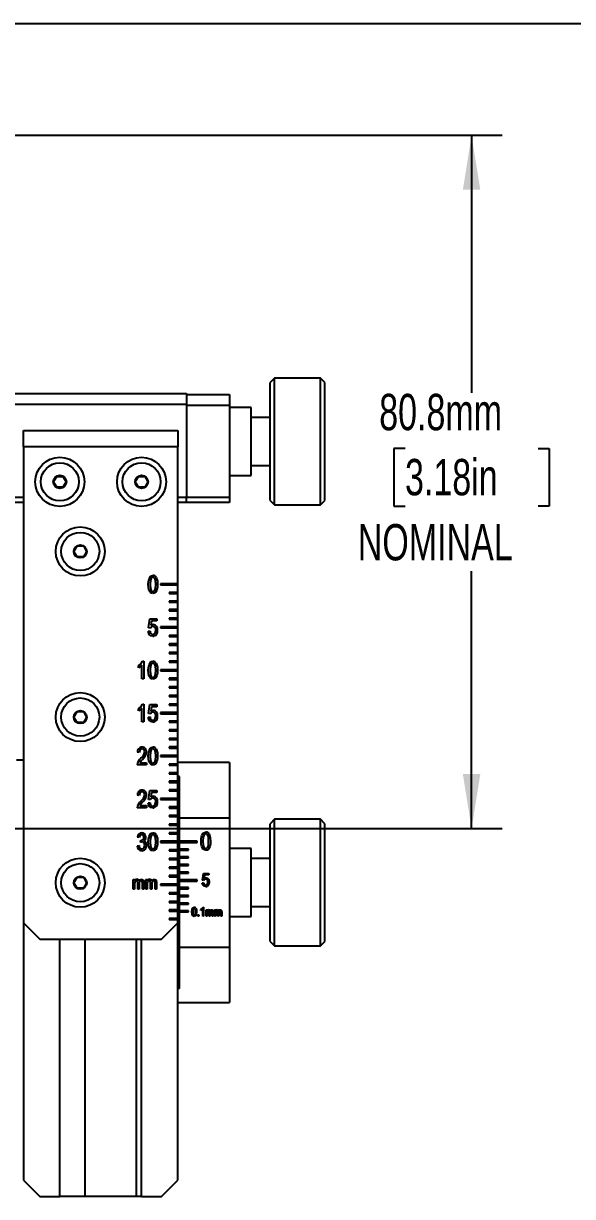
# Model space of a CAD drawing. Extents: x 0 to 278, y 1 to 215.
# Drawn here: x 198.4 to 230.4, y 146.3 to 214.6 of the extents above; entities that cross this region are included whole.
import ezdxf
from ezdxf.enums import TextEntityAlignment as Align

# ---------------------------------------------------------------- set-up
doc = ezdxf.new("R2010")
doc.units = 0
doc.layers.get('0').update_dxf_attribs({"linetype": 'CONTINUOUS'})
doc.dimstyles.new('SLDDIMSTYLE6', dxfattribs={"dimtxt": 2.116667, "dimasz": 3.175, "dimexe": 0, "dimexo": 0.0625, "dimgap": 0.529167, "dimtad": 0, "dimtih": 1, "dimtoh": 1, "dimlfac": 2, "dimrnd": 1e-09, "dimzin": 12, "dimsah": 1, "dimcen": 0.09, "dimazin": 3, "dimtfac": 1, "dimtofl": 0, "dimtmove": 0, "dimatfit": 3})

# ---------------------------------------------------------------- blocks, each defined once
blk = doc.blocks.new('_D_27')
at = {"color": 7, "linetype": 'CONTINUOUS'}
for p, q in [((185.762, 208.127), (226.332, 208.127)), ((224.554, 208.127), (224.554, 193.13)), ((220.676, 189.879), (220.032, 189.879)), ((220.032, 189.879), (220.032, 186.515)), ((228.433, 189.879), (229.077, 189.879)), ((229.077, 189.879), (229.077, 186.515)), ((220.032, 186.515), (220.676, 186.515)), ((229.077, 186.515), (228.433, 186.515)), ((224.554, 167.726), (224.554, 182.723)), ((176.863, 167.726), (226.332, 167.726))]:
    blk.add_line(p, q, dxfattribs=at)
for points in [[(224.554, 208.127), (224.046, 204.952), (225.062, 204.952)], [(224.554, 167.726), (225.062, 170.901), (224.046, 170.901)]]:
    blk.add_solid(points, dxfattribs=at)
at = {"color": 7, "linetype": 'CONTINUOUS', "width": 0.7}
for s, p in [('80.8mm', (219.172, 190.308, -3.367)), ('3.18in', (220.676, 186.515, -3.367)), ('NOMINAL', (217.924, 182.723, -3.367))]:
    blk.add_text(s, height=2.1167, dxfattribs=at).set_placement(p, align=Align.BOTTOM_LEFT)

msp = doc.modelspace()

# ---------------------------------------------------------------- linework, layer by layer
at = {"color": 7, "linetype": 'CONTINUOUS'}
for p, q in [((1.5794, 214.6454), (277.9892, 214.6454)), ((213.0798, 193.967), (212.8258, 193.713)), ((212.8258, 186.855), (212.8258, 193.713)), ((215.7468, 193.967), (213.0798, 193.967)), ((213.0798, 186.601), (213.0798, 193.967)), ((216.0008, 193.713), (215.7468, 193.967)), ((215.7468, 186.601), (215.7468, 193.967)), ((216.0008, 186.855), (216.0008, 193.713)), ((179.0393, 193.078), (207.9445, 193.078)), ((207.9445, 193.078), (207.9445, 192.443)), ((207.9445, 193.0145), (210.4445, 193.0145)), ((210.4445, 193.0145), (210.4445, 192.3795)), ((207.9445, 192.443), (177.2393, 192.443)), ((207.9445, 192.443), (207.9445, 187.0455)), ((207.9445, 192.3795), (207.9445, 187.0455)), ((210.4445, 192.3795), (207.9445, 192.3795)), ((210.4445, 192.3795), (210.4445, 187.0455)), ((211.7145, 192.2684), (210.4445, 192.2684)), ((211.7145, 188.2996), (211.7145, 192.2684)), ((212.8258, 191.681), (211.7145, 191.681)), ((198.4445, 190.9345), (207.4445, 190.9345)), ((198.4445, 189.982), (198.4445, 190.9345)), ((207.4445, 190.9345), (207.4445, 189.982)), ((198.4445, 189.982), (198.4445, 162.237)), ((207.4445, 189.982), (198.4445, 189.982)), ((207.4445, 181.9855), (207.4445, 189.982)), ((211.7145, 188.887), (212.8258, 188.887)), ((200.1967, 187.9345), (200.38, 188.252)), ((200.38, 188.252), (200.7466, 188.252)), ((200.7466, 188.252), (200.9299, 187.9345)), ((204.9592, 187.9345), (205.1425, 188.252)), ((205.1425, 188.252), (205.5091, 188.252)), ((205.5091, 188.252), (205.6924, 187.9345)), ((210.4445, 188.2996), (211.7145, 188.2996)), ((200.38, 187.617), (200.1967, 187.9345)), ((200.7466, 187.617), (200.38, 187.617)), ((200.9299, 187.9345), (200.7466, 187.617)), ((205.1425, 187.617), (204.9592, 187.9345)), ((205.5091, 187.617), (205.1425, 187.617)), ((205.6924, 187.9345), (205.5091, 187.617)), ((166.9705, 187.0455), (198.4445, 187.0455)), ((198.4445, 186.728), (166.9705, 186.728)), ((207.4445, 187.0455), (207.9445, 187.0455)), ((207.9445, 186.728), (207.4445, 186.728)), ((207.9445, 187.0455), (210.4445, 187.0455)), ((207.9445, 186.728), (207.9445, 187.0455)), ((210.4445, 186.728), (207.9445, 186.728)), ((210.4445, 187.0455), (210.4445, 186.728)), ((212.8258, 186.855), (213.0798, 186.601)), ((215.7468, 186.601), (216.0008, 186.855)), ((213.0798, 186.601), (215.7468, 186.601)), ((201.3873, 183.8779), (201.5706, 184.1954)), ((201.5706, 184.1954), (201.9372, 184.1954)), ((201.9372, 184.1954), (202.1205, 183.8779)), ((201.5706, 183.5604), (201.3873, 183.8779)), ((201.9372, 183.5604), (201.5706, 183.5604)), ((202.1205, 183.8779), (201.9372, 183.5604)), ((207.4445, 181.9855), (206.4285, 181.9855)), ((206.4285, 181.9855), (206.4285, 181.922)), ((206.4285, 181.922), (207.4445, 181.922)), ((207.4445, 181.922), (207.4445, 181.9855)), ((207.4445, 181.4855), (207.4445, 181.922)), ((207.4445, 181.4855), (206.9365, 181.4855)), ((206.9365, 181.4855), (206.9365, 181.422)), ((206.9365, 181.422), (207.4445, 181.422)), ((207.4445, 181.422), (207.4445, 181.4855)), ((207.4445, 180.9855), (207.4445, 181.422)), ((207.4445, 180.9855), (206.9365, 180.9855)), ((206.9365, 180.9855), (206.9365, 180.922)), ((206.9365, 180.922), (207.4445, 180.922)), ((207.4445, 180.4855), (206.9365, 180.4855)), ((206.9365, 180.4855), (206.9365, 180.422)), ((207.4445, 180.922), (207.4445, 180.9855)), ((207.4445, 180.4855), (207.4445, 180.922)), ((207.4445, 180.422), (207.4445, 180.4855)), ((205.7325, 179.428), (205.8117, 179.9486)), ((205.8117, 179.9486), (206.2207, 179.9486)), ((205.9001, 179.8298), (205.862, 179.5789)), ((206.2207, 179.8298), (205.9001, 179.8298)), ((206.2207, 179.9486), (206.2207, 179.8298)), ((206.9365, 180.422), (207.4445, 180.422)), ((206.9365, 179.9855), (206.9365, 179.922)), ((207.4445, 179.9855), (206.9365, 179.9855)), ((206.9365, 179.922), (207.4445, 179.922)), ((207.4445, 179.9855), (207.4445, 180.422)), ((207.4445, 179.922), (207.4445, 179.9855)), ((207.4445, 179.4855), (207.4445, 179.922)), ((205.7193, 179.2228), (205.8249, 179.236)), ((205.8381, 179.4129), (205.7325, 179.428)), ((207.4445, 179.4855), (206.4285, 179.4855)), ((206.4285, 179.4855), (206.4285, 179.422)), ((206.4285, 179.422), (207.4445, 179.422)), ((207.4445, 179.422), (207.4445, 179.4855)), ((207.4445, 178.9855), (207.4445, 179.422)), ((207.4445, 178.9855), (206.9365, 178.9855)), ((206.9365, 178.9855), (206.9365, 178.922)), ((206.9365, 178.922), (207.4445, 178.922)), ((206.9365, 178.4855), (206.9365, 178.422)), ((207.4445, 178.4855), (206.9365, 178.4855)), ((206.9365, 178.422), (207.4445, 178.422)), ((207.4445, 178.922), (207.4445, 178.9855)), ((207.4445, 178.4855), (207.4445, 178.922)), ((207.4445, 178.422), (207.4445, 178.4855)), ((207.4445, 177.9855), (207.4445, 178.422)), ((207.4445, 177.9855), (206.9365, 177.9855)), ((206.9365, 177.9855), (206.9365, 177.922)), ((206.9365, 177.922), (207.4445, 177.922)), ((207.4445, 177.922), (207.4445, 177.9855)), ((207.4445, 177.4855), (207.4445, 177.922)), ((205.1376, 177.0923), (205.1376, 177.2111)), ((205.3487, 176.4458), (205.3487, 177.2506)), ((205.3858, 177.4749), (205.4543, 177.4749)), ((205.4543, 177.4749), (205.4543, 176.4458)), ((207.4445, 177.4855), (206.9365, 177.4855)), ((206.9365, 177.4855), (206.9365, 177.422)), ((206.9365, 177.422), (207.4445, 177.422)), ((207.4445, 177.422), (207.4445, 177.4855)), ((207.4445, 176.9855), (207.4445, 177.422)), ((205.4543, 176.4458), (205.3487, 176.4458)), ((207.4445, 176.9855), (206.4285, 176.9855)), ((206.4285, 176.9855), (206.4285, 176.922)), ((206.4285, 176.922), (207.4445, 176.922)), ((206.9365, 176.4855), (206.9365, 176.422)), ((207.4445, 176.4855), (206.9365, 176.4855)), ((206.9365, 176.422), (207.4445, 176.422)), ((207.4445, 176.922), (207.4445, 176.9855)), ((207.4445, 176.4855), (207.4445, 176.922)), ((207.4445, 176.422), (207.4445, 176.4855)), ((207.4445, 175.9855), (207.4445, 176.422)), ((207.4445, 175.9855), (206.9365, 175.9855)), ((206.9365, 175.9855), (206.9365, 175.922)), ((206.9365, 175.922), (207.4445, 175.922)), ((207.4445, 175.922), (207.4445, 175.9855)), ((207.4445, 175.4855), (207.4445, 175.922)), ((206.9365, 175.4855), (206.9365, 175.422)), ((207.4445, 175.4855), (206.9365, 175.4855)), ((206.9365, 175.422), (207.4445, 175.422)), ((207.4445, 175.422), (207.4445, 175.4855)), ((207.4445, 174.9855), (207.4445, 175.422)), ((201.3873, 174.2259), (201.5706, 174.5434)), ((201.5706, 174.5434), (201.9372, 174.5434)), ((201.9372, 174.5434), (202.1205, 174.2259)), ((205.1376, 174.5923), (205.1376, 174.7111)), ((205.3487, 173.9458), (205.3487, 174.7506)), ((205.3858, 174.9749), (205.4543, 174.9749)), ((205.4543, 174.9749), (205.4543, 173.9458)), ((205.7314, 174.428), (205.8105, 174.9486)), ((205.8369, 174.4129), (205.7314, 174.428)), ((205.8105, 174.9486), (206.2196, 174.9486)), ((205.899, 174.8298), (205.8608, 174.5789)), ((206.2196, 174.8298), (205.899, 174.8298)), ((206.2196, 174.9486), (206.2196, 174.8298)), ((207.4445, 174.4855), (206.4285, 174.4855)), ((206.4285, 174.4855), (206.4285, 174.422)), ((206.4285, 174.422), (207.4445, 174.422)), ((207.4445, 174.9855), (206.9365, 174.9855)), ((206.9365, 174.9855), (206.9365, 174.922)), ((206.9365, 174.922), (207.4445, 174.922)), ((207.4445, 174.922), (207.4445, 174.9855)), ((207.4445, 174.4855), (207.4445, 174.922)), ((207.4445, 174.422), (207.4445, 174.4855)), ((207.4445, 173.9855), (207.4445, 174.422)), ((201.5706, 173.9084), (201.3873, 174.2259)), ((201.9372, 173.9084), (201.5706, 173.9084)), ((202.1205, 174.2259), (201.9372, 173.9084)), ((205.4543, 173.9458), (205.3487, 173.9458)), ((205.7182, 174.2228), (205.8237, 174.236)), ((207.4445, 173.9855), (206.9365, 173.9855)), ((206.9365, 173.9855), (206.9365, 173.922)), ((206.9365, 173.922), (207.4445, 173.922)), ((207.4445, 173.922), (207.4445, 173.9855)), ((207.4445, 173.4855), (207.4445, 173.922)), ((207.4445, 173.4855), (206.9365, 173.4855)), ((206.9365, 173.4855), (206.9365, 173.422)), ((206.9365, 173.422), (207.4445, 173.422)), ((207.4445, 172.9855), (206.9365, 172.9855)), ((206.9365, 172.9855), (206.9365, 172.922)), ((207.4445, 173.422), (207.4445, 173.4855)), ((207.4445, 172.9855), (207.4445, 173.422)), ((207.4445, 172.922), (207.4445, 172.9855)), ((206.9365, 172.922), (207.4445, 172.922)), ((207.4445, 172.4855), (206.9365, 172.4855)), ((206.9365, 172.4855), (206.9365, 172.422)), ((206.9365, 172.422), (207.4445, 172.422)), ((207.4445, 172.4855), (207.4445, 172.922)), ((207.4445, 172.422), (207.4445, 172.4855)), ((207.4445, 171.9855), (207.4445, 172.422)), ((198.0477, 171.728), (198.4445, 171.728)), ((205.1904, 172.1583), (205.0848, 172.1715)), ((207.4445, 171.9855), (206.4285, 171.9855)), ((206.4285, 171.9855), (206.4285, 171.922)), ((206.4285, 171.922), (207.4445, 171.922)), ((207.4445, 171.922), (207.4445, 171.9855)), ((207.4445, 171.4855), (207.4445, 171.922)), ((205.6126, 171.4458), (205.0716, 171.4458)), ((205.2168, 171.5645), (205.6126, 171.5645)), ((205.6126, 171.5645), (205.6126, 171.4458)), ((207.4445, 171.4855), (206.9365, 171.4855)), ((206.9365, 171.4855), (206.9365, 171.422)), ((206.9365, 171.422), (207.4445, 171.422)), ((207.4445, 170.9855), (206.9365, 170.9855)), ((206.9365, 170.9855), (206.9365, 170.922)), ((206.9365, 170.922), (207.4445, 170.922)), ((210.4445, 171.5693), (207.4445, 171.5693)), ((207.4445, 171.422), (207.4445, 171.4855)), ((207.4445, 170.9855), (207.4445, 171.422)), ((207.4445, 170.922), (207.4445, 170.9855)), ((207.4445, 170.4855), (207.4445, 170.922)), ((210.4445, 171.5693), (210.4445, 168.3515)), ((207.4445, 170.4855), (206.9365, 170.4855)), ((206.9365, 170.4855), (206.9365, 170.422)), ((206.9365, 170.422), (207.4445, 170.422)), ((207.5445, 170.7587), (207.4445, 170.7587)), ((207.4445, 170.422), (207.4445, 170.4855)), ((207.4445, 169.9855), (207.4445, 170.422)), ((207.5445, 168.3515), (207.5445, 170.7587)), ((205.1904, 169.6583), (205.0848, 169.6715)), ((205.7314, 169.428), (205.8105, 169.9486)), ((205.8105, 169.9486), (206.2196, 169.9486)), ((205.899, 169.8298), (205.8608, 169.5789)), ((206.2196, 169.8298), (205.899, 169.8298)), ((206.2196, 169.9486), (206.2196, 169.8298)), ((206.9365, 169.9855), (206.9365, 169.922)), ((207.4445, 169.9855), (206.9365, 169.9855)), ((206.9365, 169.922), (207.4445, 169.922)), ((207.4445, 169.922), (207.4445, 169.9855)), ((207.4445, 169.4855), (207.4445, 169.922)), ((205.6126, 168.9458), (205.0716, 168.9458)), ((205.2168, 169.0645), (205.6126, 169.0645)), ((205.6126, 169.0645), (205.6126, 168.9458)), ((205.7182, 169.2228), (205.8237, 169.236)), ((205.8369, 169.4129), (205.7314, 169.428)), ((207.4445, 169.4855), (206.4285, 169.4855)), ((206.4285, 169.4855), (206.4285, 169.422)), ((206.4285, 169.422), (207.4445, 169.422)), ((207.4445, 168.9855), (206.9365, 168.9855)), ((206.9365, 168.9855), (206.9365, 168.922)), ((206.9365, 168.922), (207.4445, 168.922)), ((207.4445, 169.422), (207.4445, 169.4855)), ((207.4445, 168.9855), (207.4445, 169.422)), ((207.4445, 168.922), (207.4445, 168.9855)), ((207.4445, 168.4855), (207.4445, 168.922)), ((206.9365, 168.4855), (206.9365, 168.422)), ((207.4445, 168.4855), (206.9365, 168.4855)), ((206.9365, 168.422), (207.4445, 168.422)), ((207.4445, 168.422), (207.4445, 168.4855)), ((207.4445, 167.9855), (207.4445, 168.422)), ((207.5445, 168.3515), (210.4445, 168.3515)), ((207.5445, 166.9855), (207.5445, 168.3515)), ((210.4445, 168.3515), (210.4445, 160.817)), ((213.0798, 168.2673), (212.8258, 168.0133)), ((215.7468, 168.2673), (213.0798, 168.2673)), ((213.0798, 160.9013), (213.0798, 168.2673)), ((216.0008, 168.0133), (215.7468, 168.2673)), ((215.7468, 160.9013), (215.7468, 168.2673)), ((207.4445, 167.9855), (206.9365, 167.9855)), ((206.9365, 167.9855), (206.9365, 167.922)), ((206.9365, 167.922), (207.4445, 167.922)), ((207.4445, 167.4855), (206.9365, 167.4855)), ((206.9365, 167.4855), (206.9365, 167.422)), ((207.4445, 167.922), (207.4445, 167.9855)), ((207.4445, 167.4855), (207.4445, 167.922)), ((207.4445, 167.422), (207.4445, 167.4855)), ((212.8258, 161.1553), (212.8258, 168.0133)), ((216.0008, 161.1553), (216.0008, 168.0133)), ((205.1904, 167.2111), (205.0848, 167.2242)), ((205.2695, 166.9331), (205.2827, 167.0527)), ((205.2827, 167.0527), (205.2986, 167.0513)), ((207.4445, 166.9855), (206.4285, 166.9855)), ((206.4285, 166.9855), (206.4285, 166.922)), ((206.4285, 166.922), (207.4445, 166.922)), ((206.9365, 167.422), (207.4445, 167.422)), ((207.4445, 166.9855), (207.4445, 167.422)), ((207.4445, 166.922), (207.4445, 166.9855)), ((207.4445, 166.4855), (207.4445, 166.922)), ((208.5605, 166.9855), (207.5445, 166.9855)), ((207.5445, 166.9855), (207.5445, 166.922)), ((207.5445, 166.922), (208.5605, 166.922)), ((207.5445, 166.5355), (207.5445, 166.922)), ((208.5605, 166.922), (208.5605, 166.9855)), ((205.0716, 166.7228), (205.1772, 166.736)), ((206.9365, 166.4855), (206.9365, 166.422)), ((207.4445, 166.4855), (206.9365, 166.4855)), ((206.9365, 166.422), (207.4445, 166.422)), ((207.4445, 166.422), (207.4445, 166.4855)), ((207.4445, 165.9855), (207.4445, 166.422)), ((208.0525, 166.5355), (207.5445, 166.5355)), ((207.5445, 166.5355), (207.5445, 166.472)), ((207.5445, 166.472), (208.0525, 166.472)), ((207.5445, 166.0855), (207.5445, 166.472)), ((208.0525, 166.472), (208.0525, 166.5355)), ((211.7145, 166.5686), (210.4445, 166.5686)), ((211.7145, 162.5999), (211.7145, 166.5686)), ((207.4445, 165.9855), (206.9365, 165.9855)), ((206.9365, 165.9855), (206.9365, 165.922)), ((206.9365, 165.922), (207.4445, 165.922)), ((207.4445, 165.4855), (206.9365, 165.4855)), ((206.9365, 165.4855), (206.9365, 165.422)), ((207.4445, 165.922), (207.4445, 165.9855)), ((207.4445, 165.4855), (207.4445, 165.922)), ((207.4445, 165.422), (207.4445, 165.4855)), ((208.0525, 166.0855), (207.5445, 166.0855)), ((207.5445, 166.0855), (207.5445, 166.022)), ((207.5445, 166.022), (208.0525, 166.022)), ((207.5445, 165.6355), (207.5445, 166.022)), ((208.0525, 165.6355), (207.5445, 165.6355)), ((207.5445, 165.6355), (207.5445, 165.572)), ((207.5445, 165.572), (208.0525, 165.572)), ((207.5445, 165.1855), (207.5445, 165.572)), ((208.0525, 166.022), (208.0525, 166.0855)), ((208.0525, 165.572), (208.0525, 165.6355)), ((212.8258, 165.9813), (211.7145, 165.9813)), ((201.3873, 164.5739), (201.5706, 164.8914)), ((201.5706, 164.8914), (201.9372, 164.8914)), ((201.9372, 164.8914), (202.1205, 164.5739)), ((204.8376, 164.7601), (204.9076, 164.7601)), ((204.8376, 164.1998), (204.8376, 164.7601)), ((204.9076, 164.7601), (204.9076, 164.6812)), ((205.5781, 164.7601), (205.6481, 164.7601)), ((205.5781, 164.1998), (205.5781, 164.7601)), ((205.6481, 164.7601), (205.6481, 164.6812)), ((206.9365, 165.422), (207.4445, 165.422)), ((207.4445, 164.9855), (206.9365, 164.9855)), ((206.9365, 164.9855), (206.9365, 164.922)), ((206.9365, 164.922), (207.4445, 164.922)), ((207.4445, 164.9855), (207.4445, 165.422)), ((207.4445, 164.922), (207.4445, 164.9855)), ((207.4445, 164.4855), (207.4445, 164.922)), ((208.0525, 165.1855), (207.5445, 165.1855)), ((207.5445, 165.1855), (207.5445, 165.122)), ((207.5445, 165.122), (208.0525, 165.122)), ((207.5445, 164.7355), (207.5445, 165.122)), ((208.0525, 165.122), (208.0525, 165.1855)), ((208.8734, 164.7202), (208.9335, 165.115)), ((208.9335, 165.115), (209.2437, 165.115)), ((209.0005, 165.0249), (208.9716, 164.8347)), ((209.2437, 165.0249), (209.0005, 165.0249)), ((209.2437, 165.115), (209.2437, 165.0249)), ((201.5706, 164.2564), (201.3873, 164.5739)), ((201.9372, 164.2564), (201.5706, 164.2564)), ((202.1205, 164.5739), (201.9372, 164.2564)), ((204.9176, 164.1998), (204.8376, 164.1998)), ((204.9176, 164.4903), (204.9176, 164.1998)), ((205.1078, 164.1998), (205.1078, 164.5636)), ((205.1878, 164.1998), (205.1078, 164.1998)), ((205.1878, 164.5251), (205.1878, 164.1998)), ((205.3779, 164.1998), (205.3779, 164.5525)), ((205.458, 164.1998), (205.3779, 164.1998)), ((205.458, 164.5827), (205.458, 164.1998)), ((205.6581, 164.1998), (205.5781, 164.1998)), ((205.6581, 164.4903), (205.6581, 164.1998)), ((205.8482, 164.1998), (205.8482, 164.5636)), ((205.9283, 164.1998), (205.8482, 164.1998)), ((205.9283, 164.5251), (205.9283, 164.1998)), ((206.1184, 164.1998), (206.1184, 164.5525)), ((206.1985, 164.1998), (206.1184, 164.1998)), ((206.1985, 164.5827), (206.1985, 164.1998)), ((207.4445, 164.4855), (206.4285, 164.4855)), ((206.4285, 164.4855), (206.4285, 164.422)), ((206.4285, 164.422), (207.4445, 164.422)), ((207.4445, 164.422), (207.4445, 164.4855)), ((207.4445, 163.9855), (207.4445, 164.422)), ((208.5605, 164.7355), (207.5445, 164.7355)), ((207.5445, 164.7355), (207.5445, 164.672)), ((207.5445, 164.672), (208.5605, 164.672)), ((207.5445, 164.2855), (207.5445, 164.672)), ((208.0525, 164.2855), (207.5445, 164.2855)), ((207.5445, 164.2855), (207.5445, 164.222)), ((207.5445, 164.222), (208.0525, 164.222)), ((207.5445, 163.8355), (207.5445, 164.222)), ((208.0525, 164.222), (208.0525, 164.2855)), ((208.5605, 164.672), (208.5605, 164.7355)), ((208.8634, 164.5646), (208.9435, 164.5746)), ((208.9535, 164.7088), (208.8734, 164.7202)), ((207.4445, 163.9855), (206.9365, 163.9855)), ((206.9365, 163.9855), (206.9365, 163.922)), ((206.9365, 163.922), (207.4445, 163.922)), ((207.4445, 163.4855), (206.9365, 163.4855)), ((206.9365, 163.4855), (206.9365, 163.422)), ((206.9365, 163.422), (207.4445, 163.422)), ((207.4445, 163.922), (207.4445, 163.9855)), ((207.4445, 163.4855), (207.4445, 163.922)), ((207.4445, 163.422), (207.4445, 163.4855)), ((207.4445, 162.9855), (207.4445, 163.422)), ((208.0525, 163.8355), (207.5445, 163.8355)), ((207.5445, 163.8355), (207.5445, 163.772)), ((207.5445, 163.772), (208.0525, 163.772)), ((207.5445, 163.3855), (207.5445, 163.772)), ((208.0525, 163.3855), (207.5445, 163.3855)), ((207.5445, 163.3855), (207.5445, 163.322)), ((208.0525, 163.772), (208.0525, 163.8355)), ((208.0525, 163.322), (208.0525, 163.3855)), ((207.4445, 162.9855), (206.9365, 162.9855)), ((206.9365, 162.9855), (206.9365, 162.922)), ((206.9365, 162.922), (207.4445, 162.922)), ((207.4445, 162.922), (207.4445, 162.9855)), ((207.4445, 162.4855), (207.4445, 162.922)), ((207.5445, 163.322), (208.0525, 163.322)), ((207.5445, 162.9355), (207.5445, 163.322)), ((208.0525, 162.9355), (207.5445, 162.9355)), ((207.5445, 162.9355), (207.5445, 162.872)), ((207.5445, 162.872), (208.0525, 162.872)), ((207.5445, 160.817), (207.5445, 162.872)), ((208.0525, 162.872), (208.0525, 162.9355)), ((208.7818, 162.9449), (208.7818, 163.0049)), ((208.8886, 162.618), (208.8886, 163.0249)), ((208.9073, 163.1383), (208.9419, 163.1383)), ((208.9419, 163.1383), (208.9419, 162.618)), ((209.0887, 162.9916), (209.1354, 162.9916)), ((209.0887, 162.618), (209.0887, 162.9916)), ((209.1354, 162.9916), (209.1354, 162.9389)), ((209.1421, 162.8117), (209.1421, 162.618)), ((209.2688, 162.618), (209.2688, 162.8606)), ((209.3222, 162.8349), (209.3222, 162.618)), ((209.4489, 162.618), (209.4489, 162.8532)), ((209.5023, 162.8733), (209.5023, 162.618)), ((209.5823, 162.9916), (209.629, 162.9916)), ((209.5823, 162.618), (209.5823, 162.9916)), ((209.629, 162.9916), (209.629, 162.9389)), ((209.6357, 162.8117), (209.6357, 162.618)), ((209.7624, 162.618), (209.7624, 162.8606)), ((209.8158, 162.8349), (209.8158, 162.618)), ((209.9426, 162.618), (209.9426, 162.8532)), ((209.9959, 162.8733), (209.9959, 162.618)), ((211.7145, 163.1873), (212.8258, 163.1873)), ((198.4445, 162.237), (198.4445, 147.237)), ((198.4445, 162.237), (199.397, 161.2845)), ((206.492, 161.2845), (207.4445, 162.237)), ((207.4445, 162.4855), (206.9365, 162.4855)), ((206.9365, 162.4855), (206.9365, 162.422)), ((206.9365, 162.422), (207.4445, 162.422)), ((207.4445, 162.422), (207.4445, 162.4855)), ((207.4445, 162.237), (207.4445, 162.422)), ((207.4445, 147.237), (207.4445, 162.237)), ((207.4445, 162.237), (207.4445, 158.4098)), ((208.6084, 162.6914), (208.6617, 162.6914)), ((208.6084, 162.618), (208.6084, 162.6914)), ((208.6617, 162.618), (208.6084, 162.618)), ((208.6617, 162.6914), (208.6617, 162.618)), ((208.9419, 162.618), (208.8886, 162.618)), ((209.1421, 162.618), (209.0887, 162.618)), ((209.3222, 162.618), (209.2688, 162.618)), ((209.5023, 162.618), (209.4489, 162.618)), ((209.6357, 162.618), (209.5823, 162.618)), ((209.8158, 162.618), (209.7624, 162.618)), ((209.9959, 162.618), (209.9426, 162.618)), ((210.4445, 162.5999), (211.7145, 162.5999)), ((199.397, 161.2845), (206.492, 161.2845)), ((200.5695, 146.2845), (200.5695, 161.2845)), ((202.0399, 146.2845), (202.0399, 161.2845)), ((205.0399, 146.2845), (205.0399, 161.2845)), ((205.3195, 146.2845), (205.3195, 161.2845)), ((207.5445, 160.817), (210.4445, 160.817)), ((207.5445, 158.4098), (207.5445, 160.817)), ((210.4445, 160.817), (210.4445, 157.5993)), ((212.8258, 161.1553), (213.0798, 160.9013)), ((213.0798, 160.9013), (215.7468, 160.9013)), ((215.7468, 160.9013), (216.0008, 161.1553)), ((207.5445, 158.4098), (207.4445, 158.4098)), ((207.4445, 157.5993), (210.4445, 157.5993)), ((198.4445, 147.237), (199.397, 146.2845)), ((206.492, 146.2845), (207.4445, 147.237)), ((199.397, 146.2845), (200.5695, 146.2845)), ((202.0399, 146.2845), (200.5695, 146.2845)), ((202.4367, 146.2845), (202.0399, 146.2845)), ((204.643, 146.2845), (202.4367, 146.2845)), ((205.0399, 146.2845), (204.643, 146.2845)), ((205.3195, 146.2845), (205.0399, 146.2845)), ((205.3195, 146.2845), (206.492, 146.2845))]:
    msp.add_line(p, q, dxfattribs=at)
at = {"color": 7, "linetype": 'CONTINUOUS', "flags": 128}
for points in [[(205.7193, 181.9533), (205.7276, 182.1167), (205.7605, 182.2767), (205.8418, 182.4169), (205.9102, 182.4609), (205.9904, 182.4749)], [(205.9892, 181.4326), (205.9095, 181.4476), (205.8416, 181.4922), (205.7578, 181.6303), (205.7267, 181.7903), (205.7193, 181.9533)], [(205.9861, 182.3694), (205.9286, 182.3521), (205.8863, 182.3088), (205.8427, 182.1962), (205.8249, 181.9538)], [(205.8249, 181.9538), (205.8431, 181.7087), (205.8889, 181.5957), (205.9336, 181.5539), (205.9923, 181.5381)], [(206.1548, 181.9538), (206.1364, 182.1993), (206.0902, 182.3125), (206.0451, 182.354), (205.9861, 182.3694)], [(206.2603, 181.9533), (206.2519, 181.7902), (206.219, 181.6304), (206.1378, 181.4902), (206.0694, 181.4464), (205.9892, 181.4326)], [(205.9923, 181.5381), (206.05, 181.5552), (206.0927, 181.5982), (206.1369, 181.7109), (206.1548, 181.9538)], [(206.1774, 182.3677), (206.2491, 182.1411), (206.2603, 181.9533)], [(205.9814, 178.9326), (205.8645, 178.9611), (205.7758, 179.0426), (205.7193, 179.2228)], [(205.862, 179.5789), (205.9438, 179.611), (206.0125, 179.6187)], [(205.9803, 179.0381), (206.0412, 179.0519), (206.0908, 179.0899), (206.1261, 179.1417), (206.1548, 179.2859)], [(205.1376, 177.2111), (205.2975, 177.34), (205.3858, 177.4749)], [(205.3487, 177.2506), (205.2379, 177.1519), (205.1376, 177.0923)], [(205.7182, 176.9533), (205.7265, 177.1167), (205.7593, 177.2767), (205.8407, 177.4169), (205.9091, 177.4609), (205.9893, 177.4749)], [(205.985, 177.3694), (205.9275, 177.3521), (205.8851, 177.3088), (205.8416, 177.1962), (205.8237, 176.9538)], [(206.1536, 176.9538), (206.1353, 177.1993), (206.0891, 177.3125), (206.044, 177.354), (205.985, 177.3694)], [(206.1763, 177.3677), (206.2479, 177.1411), (206.2592, 176.9533)], [(205.988, 176.4326), (205.9083, 176.4476), (205.8404, 176.4922), (205.7566, 176.6303), (205.7255, 176.7903), (205.7182, 176.9533)], [(205.8237, 176.9538), (205.842, 176.7087), (205.8878, 176.5957), (205.9324, 176.5539), (205.9911, 176.5381)], [(206.2592, 176.9533), (206.2508, 176.7902), (206.2178, 176.6304), (206.1366, 176.4902), (206.0682, 176.4464), (205.988, 176.4326)], [(205.9911, 176.5381), (206.0488, 176.5552), (206.0916, 176.5982), (206.1357, 176.7109), (206.1536, 176.9538)], [(205.1376, 174.7111), (205.2975, 174.84), (205.3858, 174.9749)], [(205.3487, 174.7506), (205.2379, 174.6519), (205.1376, 174.5923)], [(205.8608, 174.5789), (205.9427, 174.611), (206.0113, 174.6187)], [(205.9802, 173.9326), (205.8634, 173.9611), (205.7746, 174.0426), (205.7182, 174.2228)], [(205.9792, 174.0381), (206.04, 174.0519), (206.0897, 174.0899), (206.125, 174.1417), (206.1536, 174.2859)], [(205.3514, 172.3694), (205.2967, 172.3599), (205.25, 172.3301), (205.2164, 172.2859), (205.1904, 172.1583)], [(205.7182, 171.9533), (205.7265, 172.1167), (205.7593, 172.2767), (205.8407, 172.4169), (205.9091, 172.4609), (205.9893, 172.4749)], [(205.985, 172.3694), (205.9275, 172.3521), (205.8851, 172.3088), (205.8416, 172.1962), (205.8237, 171.9538)], [(206.1536, 171.9538), (206.1353, 172.1993), (206.0891, 172.3125), (206.044, 172.354), (205.985, 172.3694)], [(206.1763, 172.3677), (206.2479, 172.1411), (206.2592, 171.9533)], [(205.3737, 171.7618), (205.2783, 171.657), (205.2168, 171.5645)], [(205.988, 171.4326), (205.9083, 171.4476), (205.8404, 171.4922), (205.7566, 171.6303), (205.7255, 171.7903), (205.7182, 171.9533)], [(205.8237, 171.9538), (205.842, 171.7087), (205.8878, 171.5957), (205.9324, 171.5539), (205.9911, 171.5381)], [(206.2592, 171.9533), (206.2508, 171.7902), (206.2178, 171.6304), (206.1366, 171.4902), (206.0682, 171.4464), (205.988, 171.4326)], [(205.9911, 171.5381), (206.0488, 171.5552), (206.0916, 171.5982), (206.1357, 171.7109), (206.1536, 171.9538)], [(205.3514, 169.8694), (205.2967, 169.8599), (205.25, 169.8301), (205.2164, 169.7859), (205.1904, 169.6583)], [(205.8608, 169.5789), (205.9427, 169.611), (206.0113, 169.6187)], [(205.3737, 169.2618), (205.2783, 169.157), (205.2168, 169.0645)], [(205.9802, 168.9326), (205.8634, 168.9611), (205.7746, 169.0426), (205.7182, 169.2228)], [(205.9792, 169.0381), (206.04, 169.0519), (206.0897, 169.0899), (206.125, 169.1417), (206.1536, 169.2859)], [(208.795, 166.9907), (208.8034, 167.1559), (208.8366, 167.3177), (208.9189, 167.4595), (208.9881, 167.504), (209.0692, 167.5182)], [(205.3363, 167.3694), (205.2721, 167.354), (205.2235, 167.3094), (205.1904, 167.2111)], [(205.3423, 166.9472), (205.3011, 166.9419), (205.2695, 166.9331)], [(205.7182, 166.9533), (205.7265, 167.1167), (205.7593, 167.2767), (205.8407, 167.4169), (205.9091, 167.4609), (205.9893, 167.4749)], [(205.988, 166.4326), (205.9083, 166.4476), (205.8404, 166.4922), (205.7566, 166.6303), (205.7255, 166.7903), (205.7182, 166.9533)], [(205.985, 167.3694), (205.9275, 167.3521), (205.8851, 167.3088), (205.8416, 167.1962), (205.8237, 166.9538)], [(205.8237, 166.9538), (205.842, 166.7087), (205.8878, 166.5957), (205.9324, 166.5539), (205.9911, 166.5381)], [(206.1536, 166.9538), (206.1353, 167.1993), (206.0891, 167.3125), (206.044, 167.354), (205.985, 167.3694)], [(206.2592, 166.9533), (206.2508, 166.7902), (206.2178, 166.6304), (206.1366, 166.4902), (206.0682, 166.4464), (205.988, 166.4326)], [(205.9911, 166.5381), (206.0488, 166.5552), (206.0916, 166.5982), (206.1357, 166.7109), (206.1536, 166.9538)], [(206.1763, 167.3677), (206.2479, 167.1411), (206.2592, 166.9533)], [(209.0679, 166.4642), (208.9873, 166.4794), (208.9187, 166.5245), (208.8339, 166.6642), (208.8024, 166.8259), (208.795, 166.9907)], [(209.0648, 167.4114), (209.0067, 167.394), (208.9638, 167.3502), (208.9198, 167.2363), (208.9018, 166.9912)], [(208.9018, 166.9912), (208.9202, 166.7434), (208.9665, 166.6291), (209.0117, 166.5869), (209.071, 166.5709)], [(209.2353, 166.9912), (209.2168, 167.2395), (209.1701, 167.354), (209.1245, 167.3959), (209.0648, 167.4114)], [(209.3421, 166.9907), (209.3336, 166.8258), (209.3002, 166.6642), (209.2181, 166.5224), (209.149, 166.4781), (209.0679, 166.4642)], [(209.071, 166.5709), (209.1294, 166.5882), (209.1726, 166.6317), (209.2172, 166.7456), (209.2353, 166.9912)], [(209.2582, 167.4098), (209.3307, 167.1806), (209.3421, 166.9907)], [(205.1772, 166.736), (205.1953, 166.66), (205.2305, 166.5906), (205.277, 166.5513), (205.3365, 166.5381)], [(205.3365, 166.5381), (205.4168, 166.5619), (205.475, 166.6228), (205.5071, 166.7507)], [(205.1753, 164.6743), (205.2417, 164.7486), (205.3166, 164.7701)], [(205.3166, 164.7701), (205.3658, 164.7627), (205.4085, 164.7376), (205.4378, 164.6976), (205.458, 164.5827)], [(205.9158, 164.6743), (205.9821, 164.7486), (206.0571, 164.7701)], [(206.0571, 164.7701), (206.1062, 164.7627), (206.149, 164.7376), (206.1782, 164.6976), (206.1985, 164.5827)], [(208.9716, 164.8347), (209.0337, 164.859), (209.0857, 164.8648)], [(209.0857, 164.8648), (209.1767, 164.8359), (209.2406, 164.764), (209.2737, 164.6169)], [(205.0296, 164.6901), (204.9978, 164.6854), (204.9694, 164.6704), (204.9475, 164.6468), (204.9333, 164.6179), (204.9176, 164.4903)], [(205.1078, 164.5636), (205.0954, 164.6463), (205.0849, 164.6644), (205.0695, 164.6788), (205.0504, 164.6875), (205.0296, 164.6901)], [(205.2988, 164.6901), (205.2711, 164.6865), (205.2457, 164.6751), (205.2084, 164.6341), (205.1878, 164.5251)], [(205.3779, 164.5525), (205.3679, 164.6415), (205.3572, 164.6612), (205.341, 164.6768), (205.321, 164.6868), (205.2988, 164.6901)], [(205.7701, 164.6901), (205.7382, 164.6854), (205.7098, 164.6704), (205.6879, 164.6468), (205.6738, 164.6179), (205.6581, 164.4903)], [(205.8482, 164.5636), (205.8359, 164.6463), (205.8253, 164.6644), (205.81, 164.6788), (205.7909, 164.6875), (205.7701, 164.6901)], [(206.0393, 164.6901), (206.0116, 164.6865), (205.9861, 164.6751), (205.9489, 164.6341), (205.9283, 164.5251)], [(206.1184, 164.5525), (206.1084, 164.6415), (206.0977, 164.6612), (206.0815, 164.6768), (206.0615, 164.6868), (206.0393, 164.6901)], [(209.0621, 164.3445), (208.9735, 164.3662), (208.9062, 164.4279), (208.8634, 164.5646)], [(209.0614, 164.4245), (209.1075, 164.435), (209.1452, 164.4638), (209.1719, 164.5031), (209.1936, 164.6125)], [(208.2548, 162.8746), (208.2756, 163.0381), (208.3168, 163.109), (208.3513, 163.1313), (208.3919, 163.1383)], [(208.3913, 162.6113), (208.3509, 162.619), (208.3166, 162.6415), (208.2743, 162.7113), (208.2548, 162.8746)], [(208.3897, 163.085), (208.3606, 163.0762), (208.3392, 163.0544), (208.3172, 162.9974), (208.3082, 162.8748)], [(208.3082, 162.8748), (208.3174, 162.751), (208.3406, 162.6938), (208.3631, 162.6727), (208.3928, 162.6647)], [(208.475, 162.8748), (208.4657, 162.999), (208.4423, 163.0562), (208.4195, 163.0772), (208.3897, 163.085)], [(208.5283, 162.8746), (208.5074, 162.7113), (208.4664, 162.6405), (208.4318, 162.6183), (208.3913, 162.6113)], [(208.3928, 162.6647), (208.422, 162.6733), (208.4436, 162.6951), (208.4659, 162.752), (208.475, 162.8748)], [(208.4864, 163.0841), (208.5227, 162.9695), (208.5283, 162.8746)], [(208.7818, 163.0049), (208.8627, 163.0701), (208.9073, 163.1383)], [(208.8886, 163.0249), (208.8325, 162.975), (208.7818, 162.9449)], [(209.2167, 162.9449), (209.1955, 162.9417), (209.1765, 162.9318), (209.1619, 162.916), (209.1525, 162.8967), (209.1421, 162.8117)], [(209.2688, 162.8606), (209.2606, 162.9157), (209.2535, 162.9278), (209.2433, 162.9373), (209.2306, 162.9432), (209.2167, 162.9449)], [(209.3138, 162.9344), (209.3581, 162.9839), (209.4081, 162.9982)], [(209.3962, 162.9449), (209.3777, 162.9425), (209.3607, 162.9349), (209.3359, 162.9076), (209.3222, 162.8349)], [(209.4489, 162.8532), (209.4422, 162.9125), (209.4351, 162.9257), (209.4243, 162.936), (209.411, 162.9427), (209.3962, 162.9449)], [(209.4081, 162.9982), (209.4408, 162.9933), (209.4693, 162.9765), (209.4888, 162.9499), (209.5023, 162.8733)], [(209.7103, 162.9449), (209.6891, 162.9417), (209.6702, 162.9318), (209.6556, 162.916), (209.6462, 162.8967), (209.6357, 162.8117)], [(209.7624, 162.8606), (209.7542, 162.9157), (209.7472, 162.9278), (209.737, 162.9373), (209.7242, 162.9432), (209.7103, 162.9449)], [(209.8075, 162.9344), (209.8517, 162.9839), (209.9017, 162.9982)], [(209.8898, 162.9449), (209.8714, 162.9425), (209.8544, 162.9349), (209.8296, 162.9076), (209.8158, 162.8349)], [(209.9426, 162.8532), (209.9359, 162.9125), (209.9288, 162.9257), (209.918, 162.936), (209.9046, 162.9427), (209.8898, 162.9449)], [(209.9017, 162.9982), (209.9345, 162.9933), (209.9629, 162.9765), (209.9824, 162.9499), (209.9959, 162.8733)]]:
    msp.add_lwpolyline(points, dxfattribs=at)
at = {"color": 7, "linetype": 'CONTINUOUS'}
for centre, radius in [((200.5633, 187.9345), 1.4288), ((205.3258, 187.9345), 1.4288), ((200.5633, 187.9345), 1.1113), ((205.3258, 187.9345), 1.1112), ((200.5633, 187.9345), 0.381), ((205.3258, 187.9345), 0.381), ((201.7539, 183.8779), 1.4287), ((201.7539, 183.8779), 1.1112), ((201.7539, 183.8779), 0.381), ((201.7539, 174.2259), 1.4288), ((201.7539, 174.2259), 1.1113), ((201.7539, 174.2259), 0.381), ((201.7539, 164.5739), 1.4288), ((201.7539, 164.5739), 1.1112), ((201.7539, 164.5739), 0.381)]:
    msp.add_circle(centre, radius, dxfattribs=at)
for centre, radius, start, end in [((205.9936, 182.2637), 0.2112, 29.497595, 90.849503), ((206.0114, 179.2225), 0.187, 175.845777, 260.447586), ((205.9881, 179.3508), 0.1624, 91.801224, 157.512762), ((205.9486, 179.2459), 0.315, 275.966141, 8.361353), ((205.9639, 179.3201), 0.1939, 349.839757, 84.331392), ((205.9696, 179.3288), 0.2931, 352.734451, 81.581177), ((205.9924, 177.2637), 0.2112, 29.497595, 90.849503), ((205.987, 174.3508), 0.1624, 91.801224, 157.512762), ((205.9627, 174.3201), 0.1939, 349.839757, 84.331392), ((205.9684, 174.3288), 0.2931, 352.734451, 81.581177), ((206.0102, 174.2225), 0.187, 175.845777, 260.447586), ((205.9475, 174.2459), 0.315, 275.966141, 8.361353), ((205.3616, 172.197), 0.278, 91.304139, 185.274347), ((205.3458, 172.2075), 0.162, 354.60577, 88.020581), ((205.3504, 172.2119), 0.2631, 355.272906, 88.934893), ((205.9924, 172.2637), 0.2112, 29.497595, 90.849503), ((205.6356, 171.3804), 0.5677, 128.797468, 173.386314), ((204.9603, 172.274), 0.5529, 305.315321, 351.505359), ((204.973, 172.2661), 0.644, 308.464133, 353.23487), ((205.3616, 169.697), 0.278, 91.304139, 185.274347), ((204.9603, 169.774), 0.5529, 305.315321, 351.505359), ((205.3458, 169.7075), 0.162, 354.60577, 88.020581), ((205.3504, 169.7119), 0.2631, 355.272906, 88.934893), ((204.973, 169.7661), 0.644, 308.464133, 353.23487), ((205.9684, 169.3288), 0.2931, 352.734451, 81.581177), ((205.6356, 168.8804), 0.5677, 128.797468, 173.386314), ((206.0102, 169.2225), 0.187, 175.845777, 260.447586), ((205.987, 169.3508), 0.1624, 91.801224, 157.512762), ((205.9475, 169.2459), 0.315, 275.966141, 8.361353), ((205.9627, 169.3201), 0.1939, 349.839757, 84.331392), ((209.0723, 167.3046), 0.2136, 29.497595, 90.849503), ((205.3417, 167.2181), 0.257, 91.837635, 178.635491), ((205.3087, 167.2098), 0.1589, 266.360122, 2.366691), ((205.3239, 167.2256), 0.2495, 356.519182, 87.814448), ((205.33, 167.2313), 0.1383, 353.835987, 87.366602), ((205.3323, 166.7715), 0.176, 353.214378, 86.738898), ((205.3424, 167.2026), 0.2307, 300.233042, 1.94859), ((205.3809, 166.7827), 0.2338, 352.423408, 70.576307), ((205.9924, 167.2637), 0.2112, 29.497595, 90.849503), ((205.3554, 166.7156), 0.2838, 178.545723, 265.867834), ((205.3204, 166.7256), 0.2934, 272.835754, 5.14424), ((205.0502, 164.6115), 0.1587, 91.454645, 153.963498), ((205.0522, 164.6433), 0.127, 14.127687, 92.711821), ((205.7907, 164.6115), 0.1587, 91.454645, 153.963498), ((205.7926, 164.6433), 0.127, 14.127687, 92.711821), ((209.0673, 164.6617), 0.1231, 91.801224, 157.512762), ((209.0489, 164.6384), 0.1471, 349.839757, 84.331392), ((209.0849, 164.5644), 0.1418, 175.845777, 260.447586), ((209.0373, 164.5821), 0.2389, 275.966141, 8.361353), ((208.3935, 163.0315), 0.1068, 29.497595, 90.849503), ((209.2304, 162.8925), 0.1058, 91.454645, 153.963498), ((209.2317, 162.9137), 0.0847, 14.127687, 92.711821), ((209.7241, 162.8925), 0.1058, 91.454645, 153.963498), ((209.7254, 162.9137), 0.0847, 14.127687, 92.711821)]:
    msp.add_arc(centre, radius, start, end, dxfattribs=at)

# ---------------------------------------------------------------- dimensions: what is measured, and where the dimension line sits
dim = msp.add_linear_dim(base=(224.5542, 208.1265), p1=(175.5925, 167.7265), p2=(184.492, 208.1265), angle=90, text='<>\\PNOMINAL', dimstyle='SLDDIMSTYLE6', dxfattribs=at)
dim.commit()
dim.dimension.update_dxf_attribs({"geometry": '_D_27', "text_midpoint": (224.5542, 187.9265), "dimtype": 160})

doc.saveas('drawing.dxf')
